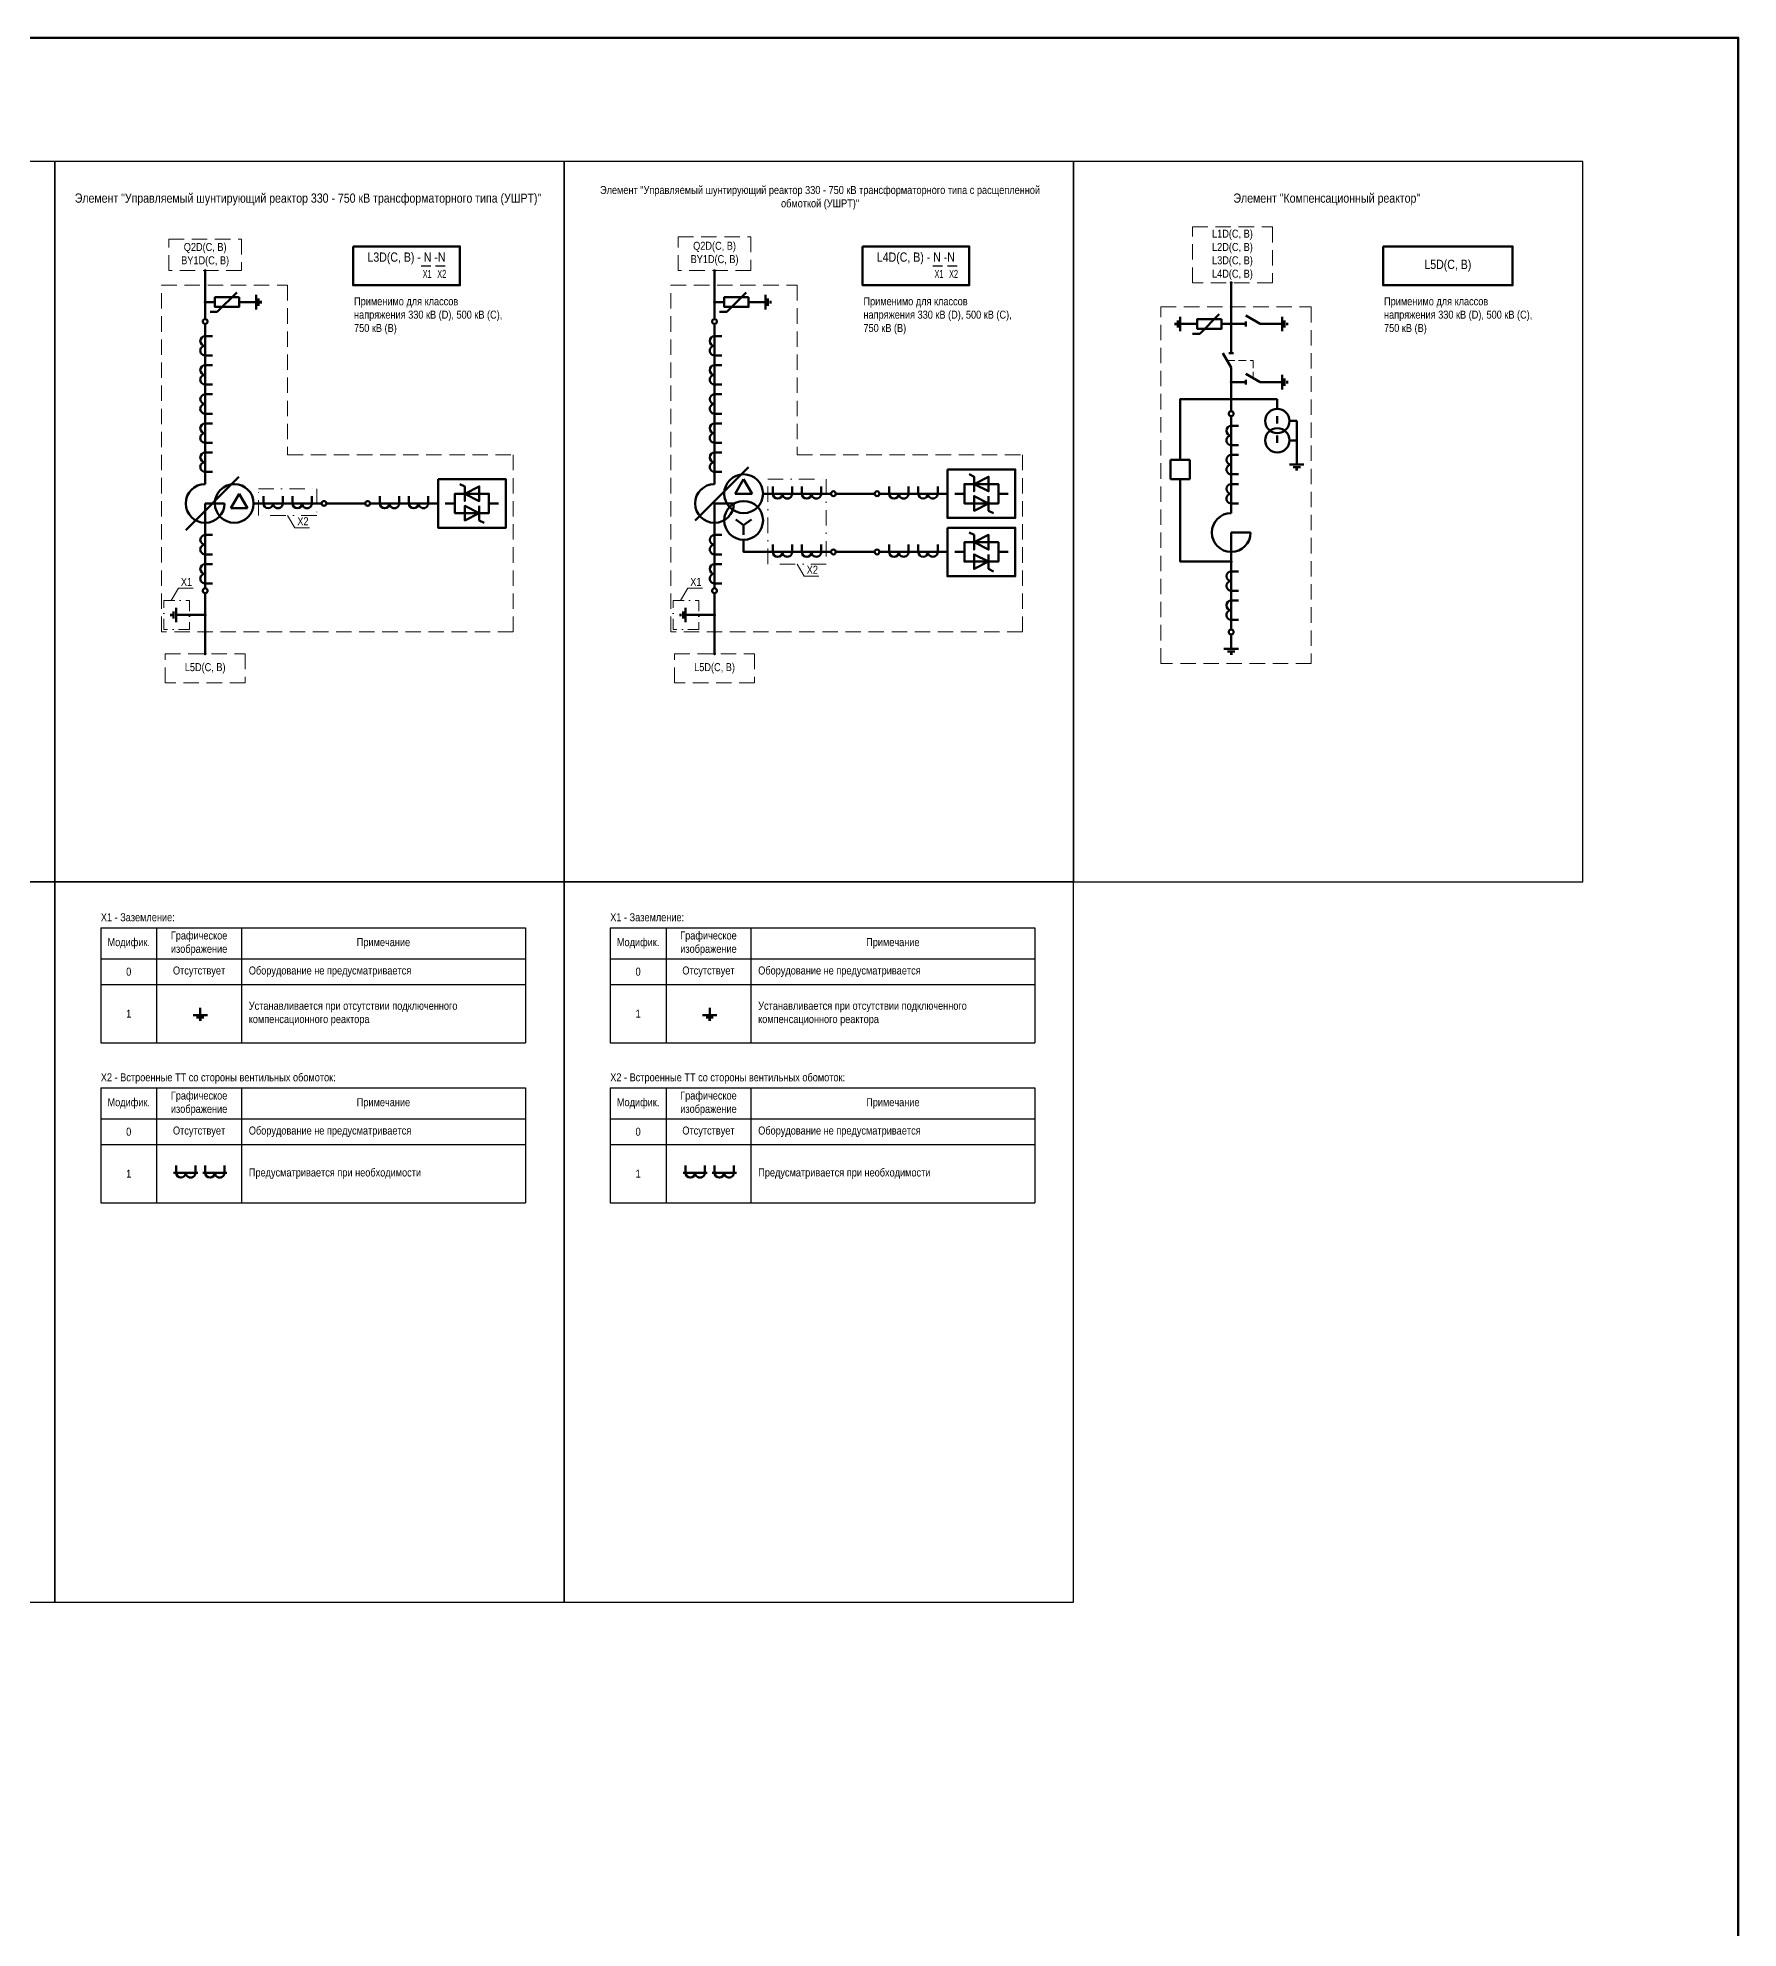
# Model space of a CAD drawing. Header units: millimetres. Extents: x 2565 to 10526, y 3800 to 9503.
# Drawn here: x 6763 to 7464, y 8724 to 9503 of the extents above; entities that cross this region are included whole.
import ezdxf
from ezdxf.enums import TextEntityAlignment as Align

# ---------------------------------------------------------------- set-up
doc = ezdxf.new("R2010")
doc.units = ezdxf.units.MM
doc.linetypes.add('штриховая2', pattern=[9.525, 6.35, -3.175])
doc.linetypes.add('штрихпунктирная2', pattern=[12.7, 6.35, -3.175, 0, -3.175])
for name, color, linetype, lineweight in [('Обводящая', 1, 'штрихпунктирная2', 13), ('Основная', 7, 'Continuous', 30), ('Толстая', 7, 'Continuous', 53), ('Штриховая', 7, 'штриховая2', 20)]:
    doc.layers.add(name, color=color, linetype=linetype, lineweight=lineweight)
doc.layers.add('Рамка', color=190, linetype='Continuous', lineweight=25, plot=False)
doc.styles.add('Narrow', font='ARIALN.TTF')
doc.styles.add('Вывод', font='tahoma.ttf', dxfattribs={"height": 2.5})
doc.styles.add('Компонент', font='ARIALN.TTF', dxfattribs={"height": 3.5})
doc.styles.add('Функция', font='ARIALN.TTF', dxfattribs={"height": 2})

# ---------------------------------------------------------------- blocks, each defined once
blk = doc.blocks.new('*U26')
at = {"color": 0}
for p, q in [((3, 0), (-3, 0)), ((0, 3), (0, 0)), ((1.5, -1), (-1.5, -1)), ((0.5, -2), (-0.5, -2))]:
    blk.add_line(p, q, dxfattribs=at)
blk = doc.blocks.new('*U132')
at = {"ltscale": 0.35}
for q in [(-8, 0), (0, -8)]:
    blk.add_line((0, 0), q, dxfattribs=at)
blk.add_arc((0, 0), 8, 180, 90, dxfattribs=at)
at = {"layer": 'Основная', "style": 'Компонент'}
blk.add_attdef('ОУ', text='', height=3.5, dxfattribs=at).set_placement((-17, 0), align=Align.MIDDLE_CENTER)
blk = doc.blocks.new('*U42')
at = {"color": 0, "lineweight": 50}
blk.add_line((0, -5), (0, 5), dxfattribs=at)
at = {"color": 0, "ltscale": 0.25}
for p, q in [((0, 4), (3, 4)), ((0, -4), (3, -4))]:
    blk.add_line(p, q, dxfattribs=at)
for centre, major_axis, start_param, end_param in [((0, -2), (-2, 0), 4.712389, 7.853982), ((0, 2), (0, -2), 3.141593, 6.283185)]:
    blk.add_ellipse(centre, major_axis=major_axis, ratio=1, start_param=start_param, end_param=end_param, dxfattribs=at)
at = {"layer": 'Основная'}
for tag, height, style, p in [('ОУ', 3.5, 'Компонент', (-6, 0)), ('В1', 2.5, 'Вывод', (5, 6)), ('В2', 2.5, 'Вывод', (5, -6))]:
    blk.add_attdef(tag, text='', height=height, dxfattribs=dict(at, style=style)).set_placement(p, align=Align.MIDDLE_CENTER)
blk = doc.blocks.new('*U56')
at = {"color": 0}
for p, q in [((0, 0), (-8, 0)), ((-8, -8), (-8, 0)), ((0, -8), (0, 0)), ((0, -8), (-8, -8))]:
    blk.add_line(p, q, dxfattribs=at)
at = {"layer": 'Основная', "style": 'Компонент'}
blk.add_attdef('ОУ', text='', height=3.5, dxfattribs=at).set_placement((-15, -3), align=Align.MIDDLE_CENTER)
blk = doc.blocks.new('*U65')
at = {"color": 0, "ltscale": 0.35}
blk.add_line((0, 2), (0, -1), dxfattribs=at)
blk.add_circle((0, 0), 5, dxfattribs=at)
at = {"ltscale": 0.35, "style": 'Компонент'}
blk.add_attdef('ОУ', text='', height=3.5, dxfattribs=at).set_placement((0, 8), align=Align.MIDDLE_CENTER)
blk = doc.blocks.new('*U57')
at = {"color": 0, "ltscale": 0.35}
blk.add_line((0, 2), (0, -1), dxfattribs=at)
blk.add_circle((0, 0), 5, dxfattribs=at)
at = {"ltscale": 0.35, "style": 'Компонент'}
blk.add_attdef('ОУ', text='', height=3.5, dxfattribs=at).set_placement((0, 8), align=Align.MIDDLE_CENTER)
blk = doc.blocks.new('*U25')
at = {"color": 0}
for p, q in [((-3, 0), (0, 0)), ((0, -3), (0, 3)), ((1, -1.5), (1, 1.5)), ((2, -0.5), (2, 0.5))]:
    blk.add_line(p, q, dxfattribs=at)
blk = doc.blocks.new('*U191')
at = {"color": 0}
blk.add_line((0, 0), (6, 3.43), dxfattribs=at)
blk = doc.blocks.new('*U35')
at = {"color": 0}
blk.add_line((0, -1), (0, 1), dxfattribs=at)
blk = doc.blocks.new('*U33')
at = {"color": 0}
for p, q in [((0, 3), (0, 9)), ((0, -9), (0, -3))]:
    blk.add_line(p, q, dxfattribs=at)
at = {"color": 0, "ltscale": 0.25, "rotation": 89.99999999999999}
for name, p in [('*U191', (0, -3)), ('*U35', (0, 3))]:
    blk.add_blockref(name, p, dxfattribs=at)
at = {"layer": 'Основная'}
for tag, height, style, p in [('В1', 2.5, 'Вывод', (2, 7)), ('ОУ', 3.5, 'Компонент', (-12, 0)), ('В2', 2.5, 'Вывод', (2, -7))]:
    blk.add_attdef(tag, text='', height=height, dxfattribs=dict(at, style=style)).set_placement(p, align=Align.MIDDLE_CENTER)
blk = doc.blocks.new('*U44')
at = {"color": 0, "ltscale": 0.35}
for q in [(4, 4), (-7, -4)]:
    blk.add_line((-4, -4), q, dxfattribs=at)
at = {"color": 0}
for p, q in [((9, 0), (5, 0)), ((-5, 0), (-9, 0))]:
    blk.add_line(p, q, dxfattribs=at)
at = {"color": 0, "ltscale": 0.35}
blk.add_lwpolyline([(5, 2), (-5, 2), (-5, -2), (5, -2)], close=True, dxfattribs=at)
at = {"layer": 'Основная'}
for tag, height, style, p in [('ОУ', 3.5, 'Компонент', (0, 6)), ('В1', 2.5, 'Вывод', (-7, -2)), ('F', 2, 'Функция', (-3, -5)), ('В2', 2.5, 'Вывод', (7, -2))]:
    blk.add_attdef(tag, text='', height=height, dxfattribs=dict(at, style=style)).set_placement(p, align=Align.MIDDLE_CENTER)
blk = doc.blocks.new('*U30')
at = {"color": 0}
for p, q in [((-2, 0.5), (-2, -0.5)), ((-1, 1.5), (-1, -1.5)), ((0, 3), (0, -3)), ((3, 0), (0, 0))]:
    blk.add_line(p, q, dxfattribs=at)
blk = doc.blocks.new('*U41')
at = {"color": 0}
for p, q in [((-3, 0), (-9, 0)), ((9, 0), (3, 0))]:
    blk.add_line(p, q, dxfattribs=at)
at = {"color": 0, "ltscale": 0.25, "xscale": -1}
for name, p in [('*U191', (3, 0)), ('*U35', (-3, 0))]:
    blk.add_blockref(name, p, dxfattribs=at)
at = {"layer": 'Основная'}
for tag, height, style, p in [('ОУ', 3.5, 'Компонент', (0, 12)), ('В1', 2.5, 'Вывод', (-7, -2)), ('В2', 2.5, 'Вывод', (7, -2))]:
    blk.add_attdef(tag, text='', height=height, dxfattribs=dict(at, style=style)).set_placement(p, align=Align.MIDDLE_CENTER)
blk = doc.blocks.new('*U28')
at = {"color": 0}
for p, q in [((-3, 0), (0, 0)), ((0, -3), (0, 3)), ((1, -1.5), (1, 1.5)), ((2, -0.5), (2, 0.5))]:
    blk.add_line(p, q, dxfattribs=at)
blk = doc.blocks.new('*U133')
at = {"ltscale": 0.35}
for q in [(-8, 0), (0, -8)]:
    blk.add_line((0, 0), q, dxfattribs=at)
blk.add_arc((0, 0), 8, 180, 90, dxfattribs=at)
at = {"layer": 'Основная', "style": 'Компонент'}
blk.add_attdef('ОУ', text='', height=3.5, dxfattribs=at).set_placement((-17, 0), align=Align.MIDDLE_CENTER)
blk = doc.blocks.new('*U95')
at = {"ltscale": 0.25}
for p, q in [((-5.46, -2), (-2, 4)), ((-2, 4), (1.46, -2)), ((-5.46, -2), (1.46, -2))]:
    blk.add_line(p, q, dxfattribs=at)
blk.add_circle((0, 0), 8, dxfattribs=at)
at = {"layer": 'Основная', "style": 'Компонент'}
blk.add_attdef('ОУ', text='', height=3.5, dxfattribs=at).set_placement((0, -17), align=Align.MIDDLE_CENTER)
blk = doc.blocks.new('*U43')
at = {"color": 0, "ltscale": 0.25}
for p, q in [((-4, 0), (-4, 3)), ((4, 0), (4, 3))]:
    blk.add_line(p, q, dxfattribs=at)
at = {"color": 0, "lineweight": 50}
blk.add_line((5, 0), (-5, 0), dxfattribs=at)
at = {"color": 0, "ltscale": 0.25}
for centre, major_axis, start_param, end_param in [((2, 0), (0, -2), 4.712389, 7.853982), ((-2, 0), (2, 0), 3.141593, 6.283185)]:
    blk.add_ellipse(centre, major_axis=major_axis, ratio=1, start_param=start_param, end_param=end_param, dxfattribs=at)
at = {"layer": 'Основная'}
for tag, height, style, p in [('В1', 2.5, 'Вывод', (-6, 5)), ('В2', 2.5, 'Вывод', (6, 5)), ('ОУ', 3.5, 'Компонент', (0, -6))]:
    blk.add_attdef(tag, text='', height=height, dxfattribs=dict(at, style=style)).set_placement(p, align=Align.MIDDLE_CENTER)
blk = doc.blocks.new('*U134')
at = {"color": 0}
for p, q in [((-2, -0.5), (-2, 0.5)), ((-1, -1.5), (-1, 1.5)), ((0, -3), (0, 3)), ((3, 0), (0, 0))]:
    blk.add_line(p, q, dxfattribs=at)
blk = doc.blocks.new('*T153')
at = {"layer": 'Основная', "color": 0, "linetype": 'ByBlock', "lineweight": -2, "transparency": 16777216}
for p, q in [((0, 0), (175, 0)), ((0, 0), (0, -47.37)), ((23, 0), (23, -47.37)), ((58, 0), (58, -47.37)), ((175, 0), (175, -47.37)), ((0, -12.79), (175, -12.79)), ((0, -23.39), (175, -23.39)), ((0, -47.37), (175, -47.37))]:
    blk.add_line(p, q, dxfattribs=at)
at = {"layer": 'Основная', "color": 0, "transparency": 16777216, "char_height": 3.3, "style": 'Narrow'}
for s, insert, width, attachment_point in [('Модифик.', (11.5, -6.4), 20, 5), ('Графическое изображение', (40.5, -6.4), 32, 5), ('Примечание', (116.5, -6.4), 114, 5), ('0', (11.5, -18.09), 20, 5), ('Отсутствует', (40.5, -18.09), 32, 5), ('Оборудование не предусматривается', (61, -18.09), 111, 4), ('Устанавливается при отсутствии подключенного компенсационного реактора', (61, -35.38), 111, 4), ('1', (11.5, -35.38), 20, 5)]:
    blk.add_mtext(s, dxfattribs=dict(at, insert=insert, width=width, attachment_point=attachment_point))
blk = doc.blocks.new('*U107')
at = {"ltscale": 0.35}
for q in [(-8, 0), (0, -8)]:
    blk.add_line((0, 0), q, dxfattribs=at)
blk.add_arc((0, 0), 8, 180, 90, dxfattribs=at)
at = {"layer": 'Основная', "style": 'Компонент'}
blk.add_attdef('ОУ', text='', height=3.5, dxfattribs=at).set_placement((-17, 0), align=Align.MIDDLE_CENTER)
blk = doc.blocks.new('*U158')
at = {"ltscale": 0.25}
for p, q in [((-3.46, 0), (0, 6)), ((-3.46, 0), (3.46, 0)), ((0, 6), (3.46, 0))]:
    blk.add_line(p, q, dxfattribs=at)
blk.add_circle((0, 0), 8, dxfattribs=at)
at = {"layer": 'Основная', "style": 'Компонент'}
blk.add_attdef('ОУ', text='', height=3.5, dxfattribs=at).set_placement((-17, 0), align=Align.MIDDLE_CENTER)
blk = doc.blocks.new('*U157')
at = {"ltscale": 0.25}
for q in [(-3.2, 0.4), (3.2, 0.4), (0, -6)]:
    blk.add_line((0, -2), q, dxfattribs=at)
blk.add_circle((0, 0), 8, dxfattribs=at)
at = {"layer": 'Основная', "style": 'Компонент'}
blk.add_attdef('ОУ', text='', height=3.5, dxfattribs=at).set_placement((17, 0), align=Align.MIDDLE_CENTER)
blk = doc.blocks.new('*T159')
at = {"layer": 'Основная', "color": 0, "linetype": 'ByBlock', "lineweight": -2, "transparency": 16777216}
for p, q in [((0, 0), (175, 0)), ((0, 0), (0, -47.37)), ((23, 0), (23, -47.37)), ((58, 0), (58, -47.37)), ((175, 0), (175, -47.37)), ((0, -12.79), (175, -12.79)), ((0, -23.39), (175, -23.39)), ((0, -47.37), (175, -47.37))]:
    blk.add_line(p, q, dxfattribs=at)
at = {"layer": 'Основная', "color": 0, "transparency": 16777216, "char_height": 3.3, "style": 'Narrow'}
for s, insert, width, attachment_point in [('Модифик.', (11.5, -6.4), 20, 5), ('Графическое изображение', (40.5, -6.4), 32, 5), ('Примечание', (116.5, -6.4), 114, 5), ('0', (11.5, -18.09), 20, 5), ('Отсутствует', (40.5, -18.09), 32, 5), ('Оборудование не предусматривается', (61, -18.09), 111, 4), ('Устанавливается при отсутствии подключенного компенсационного реактора', (61, -35.38), 111, 4), ('1', (11.5, -35.38), 20, 5)]:
    blk.add_mtext(s, dxfattribs=dict(at, insert=insert, width=width, attachment_point=attachment_point))
blk = doc.blocks.new('*T242')
at = {"layer": 'Основная', "color": 0, "linetype": 'ByBlock', "lineweight": -2, "transparency": 16777216}
for p, q in [((0, 0), (175, 0)), ((0, 0), (0, -47.37)), ((23, 0), (23, -47.37)), ((58, 0), (58, -47.37)), ((175, 0), (175, -47.37)), ((0, -12.79), (175, -12.79)), ((0, -23.39), (175, -23.39)), ((0, -47.37), (175, -47.37))]:
    blk.add_line(p, q, dxfattribs=at)
at = {"layer": 'Основная', "color": 0, "transparency": 16777216, "char_height": 3.3, "style": 'Narrow'}
for s, insert, width, attachment_point in [('Модифик.', (11.5, -6.4), 20, 5), ('Графическое изображение', (40.5, -6.4), 32, 5), ('Примечание', (116.5, -6.4), 114, 5), ('0', (11.5, -18.09), 20, 5), ('Отсутствует', (40.5, -18.09), 32, 5), ('Оборудование не предусматривается', (61, -18.09), 111, 4), ('1', (11.5, -35.38), 20, 5), ('Предусматривается при необходимости', (61, -35.38), 111, 4)]:
    blk.add_mtext(s, dxfattribs=dict(at, insert=insert, width=width, attachment_point=attachment_point))
blk = doc.blocks.new('*T243')
at = {"layer": 'Основная', "color": 0, "linetype": 'ByBlock', "lineweight": -2, "transparency": 16777216}
for p, q in [((0, 0), (175, 0)), ((0, 0), (0, -47.37)), ((23, 0), (23, -47.37)), ((58, 0), (58, -47.37)), ((175, 0), (175, -47.37)), ((0, -12.79), (175, -12.79)), ((0, -23.39), (175, -23.39)), ((0, -47.37), (175, -47.37))]:
    blk.add_line(p, q, dxfattribs=at)
at = {"layer": 'Основная', "color": 0, "transparency": 16777216, "char_height": 3.3, "style": 'Narrow'}
for s, insert, width, attachment_point in [('Модифик.', (11.5, -6.4), 20, 5), ('Графическое изображение', (40.5, -6.4), 32, 5), ('Примечание', (116.5, -6.4), 114, 5), ('0', (11.5, -18.09), 20, 5), ('Отсутствует', (40.5, -18.09), 32, 5), ('Оборудование не предусматривается', (61, -18.09), 111, 4), ('1', (11.5, -35.38), 20, 5), ('Предусматривается при необходимости', (61, -35.38), 111, 4)]:
    blk.add_mtext(s, dxfattribs=dict(at, insert=insert, width=width, attachment_point=attachment_point))

msp = doc.modelspace()

# ---------------------------------------------------------------- linework, layer by layer
at = {"layer": 'Обводящая'}
for points in [[(6854, 9317), (6878, 9317), (6878, 9306), (6854, 9306)], [(7064, 9321), (7088, 9321), (7088, 9286), (7064, 9286)]]:
    msp.add_lwpolyline(points, close=True, dxfattribs=at)
for points in [[(6866, 9306), (6869, 9301), (6875, 9301)], [(7076, 9286), (7079, 9281), (7085, 9281)], [(6818, 9271), (6821, 9276), (6827, 9276)], [(7028, 9271), (7031, 9276), (7037, 9276)]]:
    msp.add_lwpolyline(points, dxfattribs=at)
at = {"layer": 'Обводящая', "linetype": 'штрихпунктирная2', "ltscale": 0.7}
for points in [[(6815, 9271), (6825.5, 9271), (6825.5, 9259), (6815, 9259)], [(7025, 9271), (7035.5, 9271), (7035.5, 9259), (7025, 9259)]]:
    msp.add_lwpolyline(points, close=True, dxfattribs=at)
at = {"layer": 'Основная', "color": 5, "lineweight": 70}
msp.add_lwpolyline([(4029, 9503), (7464, 9503), (7464, 7944), (4029, 7944)], close=True, dxfattribs=at)
at = {"layer": 'Основная'}
for points in [[(6921, 9409), (6925, 9409)], [(6927, 9409), (6931, 9409)], [(7132, 9409), (7136, 9409)], [(7138, 9409), (7142, 9409)]]:
    msp.add_lwpolyline(points, dxfattribs=at)
at = {"layer": 'Рамка'}
for points in [[(6560, 9155), (6770, 9155), (6770, 9452), (6560, 9452)], [(6770, 9155), (6980, 9155), (6980, 9452), (6770, 9452)], [(6980, 9155), (7190, 9155), (7190, 9452), (6980, 9452)], [(7190, 9155), (7400, 9155), (7400, 9452), (7190, 9452)], [(6560, 8858), (6770, 8858), (6770, 9155), (6560, 9155)], [(6770, 8858), (6980, 8858), (6980, 9155), (6770, 9155)], [(6980, 8858), (7190, 8858), (7190, 9155), (6980, 9155)]]:
    msp.add_lwpolyline(points, close=True, dxfattribs=at)
at = {"layer": 'Толстая'}
for points in [[(6893, 9417), (6937, 9417), (6937, 9401), (6893, 9401)], [(7103, 9417), (7147, 9417), (7147, 9401), (7103, 9401)], [(7317.62, 9417), (7371, 9417), (7371, 9401), (7317.62, 9401)], [(7138, 9325), (7166, 9325), (7166, 9305), (7138, 9305)], [(6928, 9321), (6956, 9321), (6956, 9301), (6928, 9301)], [(7138, 9301), (7166, 9301), (7166, 9281), (7138, 9281)]]:
    msp.add_lwpolyline(points, close=True, dxfattribs=at)
at = {"layer": 'Толстая', "ltscale": 0.25, "const_width": 0.6}
for points in [[(6831.7, 9407, 1), (6832.3, 9407, 1)], [(7041.7, 9407, 1), (7042.3, 9407, 1)], [(7254.7, 9402, 1), (7255.3, 9402, 1)], [(6831.7, 9394, 1), (6832.3, 9394, 1)], [(7041.7, 9394, 1), (7042.3, 9394, 1)], [(7254.7, 9392, 1), (7255.3, 9392, 1)], [(7254.7, 9385, 1), (7255.3, 9385, 1)], [(7254.7, 9361, 1), (7255.3, 9361, 1)], [(7254.7, 9354, 1), (7255.3, 9354, 1)], [(7281.7, 9337, 1), (7282.3, 9337, 1)], [(7254.7, 9287, 1), (7255.3, 9287, 1)], [(6831.7, 9265, 1), (6832.3, 9265, 1)], [(7041.7, 9265, 1), (7042.3, 9265, 1)], [(6831.7, 9258, 1), (6832.3, 9258, 1)], [(7041.7, 9258, 1), (7042.3, 9258, 1)], [(6831.7, 9249, 1), (6832.3, 9249, 1)], [(7041.7, 9249, 1), (7042.3, 9249, 1)]]:
    msp.add_lwpolyline(points, format="xyb", close=True, dxfattribs=at)
at = {"layer": 'Толстая'}
for points in [[(6832, 9407), (6832, 9387)], [(7042, 9407), (7042, 9387)], [(7255, 9402), (7255, 9393)], [(7255, 9373), (7255, 9393)], [(6832, 9385), (6832, 9319)], [(7042, 9385), (7042, 9319)], [(7255, 9354), (7234, 9354), (7234, 9329)], [(7255, 9361), (7255, 9349)], [(7255, 9354), (7274, 9354)], [(7274, 9350), (7274, 9354)], [(7255, 9347), (7255, 9307)], [(7282, 9345), (7282, 9330)], [(7034, 9304), (7055.93, 9325.93)], [(7147, 9323), (7149, 9322), (7149, 9316), (7149, 9316)], [(6824, 9300), (6845.93, 9321.93)], [(6937, 9319), (6939, 9318), (6939, 9312), (6939, 9312)], [(6939, 9315), (6939, 9315), (6939, 9315), (6939, 9315), (6945, 9318), (6945, 9312), (6939, 9315)], [(7147, 9319), (7145, 9319), (7145, 9311), (7147, 9311)], [(7147, 9319), (7157, 9319)], [(7149, 9319), (7149, 9319), (7149, 9319), (7149, 9319), (7155, 9322), (7155, 9316), (7149, 9319)], [(7157, 9319), (7159, 9319), (7159, 9311), (7157, 9311)], [(7234, 9321), (7234, 9287), (7255, 9287)], [(6852, 9311), (6880, 9311), (6880, 9311)], [(6882, 9311), (6898, 9311), (6898, 9311)], [(6900, 9311), (6928, 9311), (6928, 9311)], [(6935, 9311), (6931, 9311)], [(6937, 9315), (6935, 9315), (6935, 9307), (6937, 9307)], [(6937, 9315), (6947, 9315)], [(6945, 9307), (6945, 9307), (6945, 9307), (6945, 9307), (6939, 9304), (6939, 9310), (6945, 9307)], [(6947, 9303), (6945, 9304), (6945, 9310), (6945, 9310)], [(6947, 9315), (6949, 9315), (6949, 9307), (6947, 9307)], [(6949, 9311), (6953, 9311)], [(7062, 9315), (7090, 9315), (7090, 9315)], [(7092, 9315), (7108, 9315), (7108, 9315)], [(7110, 9315), (7138, 9315), (7138, 9315)], [(7145, 9315), (7141, 9315)], [(7157, 9311), (7147, 9311)], [(7155, 9311), (7155, 9311), (7155, 9311), (7155, 9311), (7149, 9308), (7149, 9314), (7155, 9311)], [(7157, 9307), (7155, 9308), (7155, 9314), (7155, 9314)], [(7159, 9315), (7163, 9315)], [(6832, 9303), (6832, 9276)], [(6947, 9307), (6937, 9307)], [(7042, 9303), (7042, 9276)], [(7062, 9291), (7054, 9291), (7054, 9296)], [(7147, 9295), (7145, 9295), (7145, 9287), (7147, 9287)], [(7147, 9299), (7149, 9298), (7149, 9292), (7149, 9292)], [(7147, 9295), (7157, 9295)], [(7149, 9295), (7149, 9295), (7149, 9295), (7149, 9295), (7155, 9298), (7155, 9292), (7149, 9295)], [(7157, 9295), (7159, 9295), (7159, 9287), (7157, 9287)], [(7062, 9291), (7090, 9291), (7090, 9291)], [(7092, 9291), (7108, 9291), (7108, 9291)], [(7110, 9291), (7138, 9291), (7138, 9291)], [(7145, 9291), (7141, 9291)], [(7157, 9287), (7147, 9287)], [(7155, 9287), (7155, 9287), (7155, 9287), (7155, 9287), (7149, 9284), (7149, 9290), (7155, 9287)], [(7157, 9283), (7155, 9284), (7155, 9290), (7155, 9290)], [(7159, 9291), (7163, 9291)], [(7255, 9291), (7255, 9259)], [(6832, 9249), (6832, 9274)], [(7042, 9249), (7042, 9274)], [(6823, 9265), (6832, 9265)], [(7033, 9265), (7042, 9265)], [(7255, 9257), (7255, 9254)]]:
    msp.add_lwpolyline(points, dxfattribs=at)
at = {"layer": 'Толстая', "ltscale": 100}
for points in [[(7279, 9345), (7282, 9345)], [(7279, 9337), (7282, 9337)]]:
    msp.add_lwpolyline(points, dxfattribs=at)
at = {"layer": 'Толстая'}
for points in [[(7055.93, 9325.93, 0, 1, 0), (7054.51, 9324.51, 0, 0, 0)], [(6845.93, 9321.93, 0, 1, 0), (6844.51, 9320.51, 0, 0, 0)]]:
    msp.add_lwpolyline(points, format="xyseb", dxfattribs=at)
for centre in [(6832, 9386), (7042, 9386), (7255, 9348), (7091, 9315), (7109, 9315), (6881, 9311), (6899, 9311), (7091, 9291), (7109, 9291), (6832, 9275), (7042, 9275), (7255, 9258)]:
    msp.add_circle(centre, 1, dxfattribs=at)
at = {"layer": 'Штриховая', "linetype": 'штриховая2'}
for points in [[(7239, 9425), (7272, 9425), (7272, 9402), (7239, 9402)], [(6817, 9420), (6847, 9420), (6847, 9407), (6817, 9407)], [(7027, 9421), (7057, 9421), (7057, 9407), (7027, 9407)], [(6815.5, 9249), (6848.5, 9249), (6848.5, 9237), (6815.5, 9237)], [(7025.5, 9249), (7058.5, 9249), (7058.5, 9237), (7025.5, 9237)]]:
    msp.add_lwpolyline(points, close=True, dxfattribs=at)
at = {"layer": 'Штриховая'}
for points in [[(6814, 9401), (6866, 9401), (6866, 9331), (6959, 9331), (6959, 9258), (6814, 9258), (6814, 9401)], [(7024, 9401), (7076, 9401), (7076, 9331), (7169, 9331), (7169, 9258), (7024, 9258), (7024, 9401)], [(7226, 9392), (7288, 9392), (7288, 9392), (7288, 9392), (7288, 9245), (7226, 9245), (7226, 9392)]]:
    msp.add_lwpolyline(points, dxfattribs=at)
at = {"layer": 'Штриховая', "linetype": 'штриховая2', "ltscale": 0.5}
msp.add_lwpolyline([(7253.29, 9370), (7264, 9370), (7264, 9362.71)], dxfattribs=at)

# ---------------------------------------------------------------- block references
for name, p in [('*T153', (6789, 9136)), ('*T159', (6999, 9136)), ('*T242', (6789, 9070)), ('*T243', (6999, 9070))]:
    msp.add_blockref(name, p)
at = {"layer": 'Толстая', "ltscale": 0.35}
for name, p in [('*U44', (6841, 9394)), ('*U44', (7051, 9394)), ('*U44', (7246, 9385)), ('*U57', (7274, 9345)), ('*U65', (7274, 9337))]:
    msp.add_blockref(name, p, dxfattribs=at)
at = {"layer": 'Толстая', "ltscale": 0.25}
for name, p in [('*U28', (6853, 9394)), ('*U28', (7063, 9394)), ('*U30', (7234, 9385)), ('*U41', (7264, 9385)), ('*U25', (7276, 9385)), ('*U42', (6832, 9376)), ('*U42', (7042, 9376)), ('*U33', (7255, 9370)), ('*U42', (6832, 9364)), ('*U42', (7042, 9364)), ('*U41', (7264, 9361)), ('*U25', (7276, 9361)), ('*U42', (6832, 9352)), ('*U42', (7042, 9352)), ('*U42', (6832, 9340)), ('*U42', (7042, 9340)), ('*U42', (7255, 9339)), ('*U42', (6832, 9328)), ('*U42', (7042, 9328)), ('*U42', (7255, 9327)), ('*U56', (7238, 9329)), ('*U26', (7282, 9327)), ('*U43', (7070, 9315)), ('*U43', (7082, 9315)), ('*U43', (7118, 9315)), ('*U43', (7130, 9315)), ('*U42', (7255, 9315)), ('*U43', (6860, 9311)), ('*U43', (6872, 9311)), ('*U43', (6908, 9311)), ('*U43', (6920, 9311)), ('*U42', (6832, 9294)), ('*U42', (7042, 9294)), ('*U43', (7070, 9291)), ('*U43', (7082, 9291)), ('*U43', (7118, 9291)), ('*U43', (7130, 9291)), ('*U42', (6832, 9282)), ('*U42', (7042, 9282)), ('*U42', (7255, 9279)), ('*U42', (7255, 9267)), ('*U134', (6820, 9265)), ('*U134', (7030, 9265)), ('*U26', (7255, 9251)), ('*U26', (6830, 9100)), ('*U26', (7040, 9100)), ('*U43', (6824, 9035)), ('*U43', (6836, 9035)), ('*U43', (7034, 9035)), ('*U43', (7046, 9035))]:
    msp.add_blockref(name, p, dxfattribs=at)
at = {"layer": 'Толстая', "ltscale": 0.35, "xscale": -1}
for name, p in [('*U158', (7054, 9315)), ('*U133', (6832, 9311)), ('*U95', (6844, 9311)), ('*U107', (7042, 9311)), ('*U157', (7054, 9304)), ('*U132', (7255, 9299))]:
    msp.add_blockref(name, p, dxfattribs=at)

# ---------------------------------------------------------------- texts
at = {"layer": 'Основная', "style": 'Narrow'}
for s, p in [('Элемент "Управляемый шунтирующий реактор 330 - 750 кВ трансформаторного типа (УШРТ)" ', (6875, 9435)), ('Элемент "Компенсационный реактор" ', (7295, 9435))]:
    msp.add_text(s, height=3.8, dxfattribs=at).set_placement(p, align=Align.CENTER)
at = {"layer": 'Основная', "style": 'Narrow', "width": 0.8}
for s, p in [('X1', (6921.69, 9404)), ('X2', (6927.69, 9404)), ('X1', (7132.69, 9404)), ('X2', (7138.69, 9404))]:
    msp.add_text(s, height=3.3, dxfattribs=at).set_placement(p)
at = {"layer": 'Основная', "style": 'Narrow'}
for s, p in [('X2', (6870, 9302)), ('X2', (7080, 9282)), ('X1', (6822, 9277)), ('X1', (7032, 9277))]:
    msp.add_text(s, height=3.3, dxfattribs=at).set_placement(p)
for s, insert, char_height, width, attachment_point in [('Элемент "Управляемый шунтирующий реактор 330 - 750 кВ трансформаторного типа с расщепленной обмоткой (УШРТ)" ', (7085.5, 9437), 3.3, 197, 5), ('\\pi-9.9,l9.9,t9.9;L1D(C, B)\\PL2D(C, B)\\PL3D(C, B)\\PL4D(C, B)', (7255.5, 9413.5), 3.3, 33, 5), ('\\pi-11.4,l11.4,t11.4;L3D(C, B) - N -N ', (6915, 9412), 3.8, 44, 5), ('\\pi-11.4,l11.4,t11.4;L4D(C, B) - N -N ', (7125, 9412), 3.8, 44, 5), ('\\pi-11.4,l11.4,t11.4;L5D(C, B)', (7344.31, 9409), 3.8, 53.3807, 5), ('Применимо для классов напряжения 330 кВ (D), 500 кВ (C), 750 кВ (B)', (6893.38, 9396), 3.3, 65, 1), ('Применимо для классов напряжения 330 кВ (D), 500 кВ (C), 750 кВ (B)', (7103.38, 9396), 3.3, 65, 1), ('Применимо для классов напряжения 330 кВ (D), 500 кВ (C), 750 кВ (B)', (7318, 9396), 3.3, 65, 1), ('\\pi-9.9,l9.9,t9.9;L5D(C, B)', (6832, 9243), 3.3, 33, 5), ('\\pi-9.9,l9.9,t9.9;L5D(C, B)', (7042, 9243), 3.3, 33, 5), ('\\pi-9.9,l9.9,t9.9;X1 - Заземление:', (6789, 9142), 3.3, 166, 1), ('\\pi-9.9,l9.9,t9.9;X1 - Заземление:', (6999, 9142), 3.3, 166, 1), ('\\pi-9.9,l9.9,t9.9;X2 - Встроенные ТТ со стороны вентильных обомоток:', (6789, 9076), 3.3, 166, 1), ('\\pi-9.9,l9.9,t9.9;X2 - Встроенные ТТ со стороны вентильных обомоток:', (6999, 9076), 3.3, 166, 1)]:
    msp.add_mtext(s, dxfattribs=dict(at, insert=insert, char_height=char_height, width=width, attachment_point=attachment_point))
at = {"layer": 'Штриховая', "ltscale": 0.7, "char_height": 3.3, "width": 30, "attachment_point": 5, "style": 'Narrow'}
for insert in [(6832, 9413.5), (7042, 9414)]:
    msp.add_mtext('\\pi-9.9,l9.9,t9.9;Q2D(C, B)\\PBY1D(C, B)', dxfattribs=dict(at, insert=insert))

doc.saveas('drawing.dxf')
